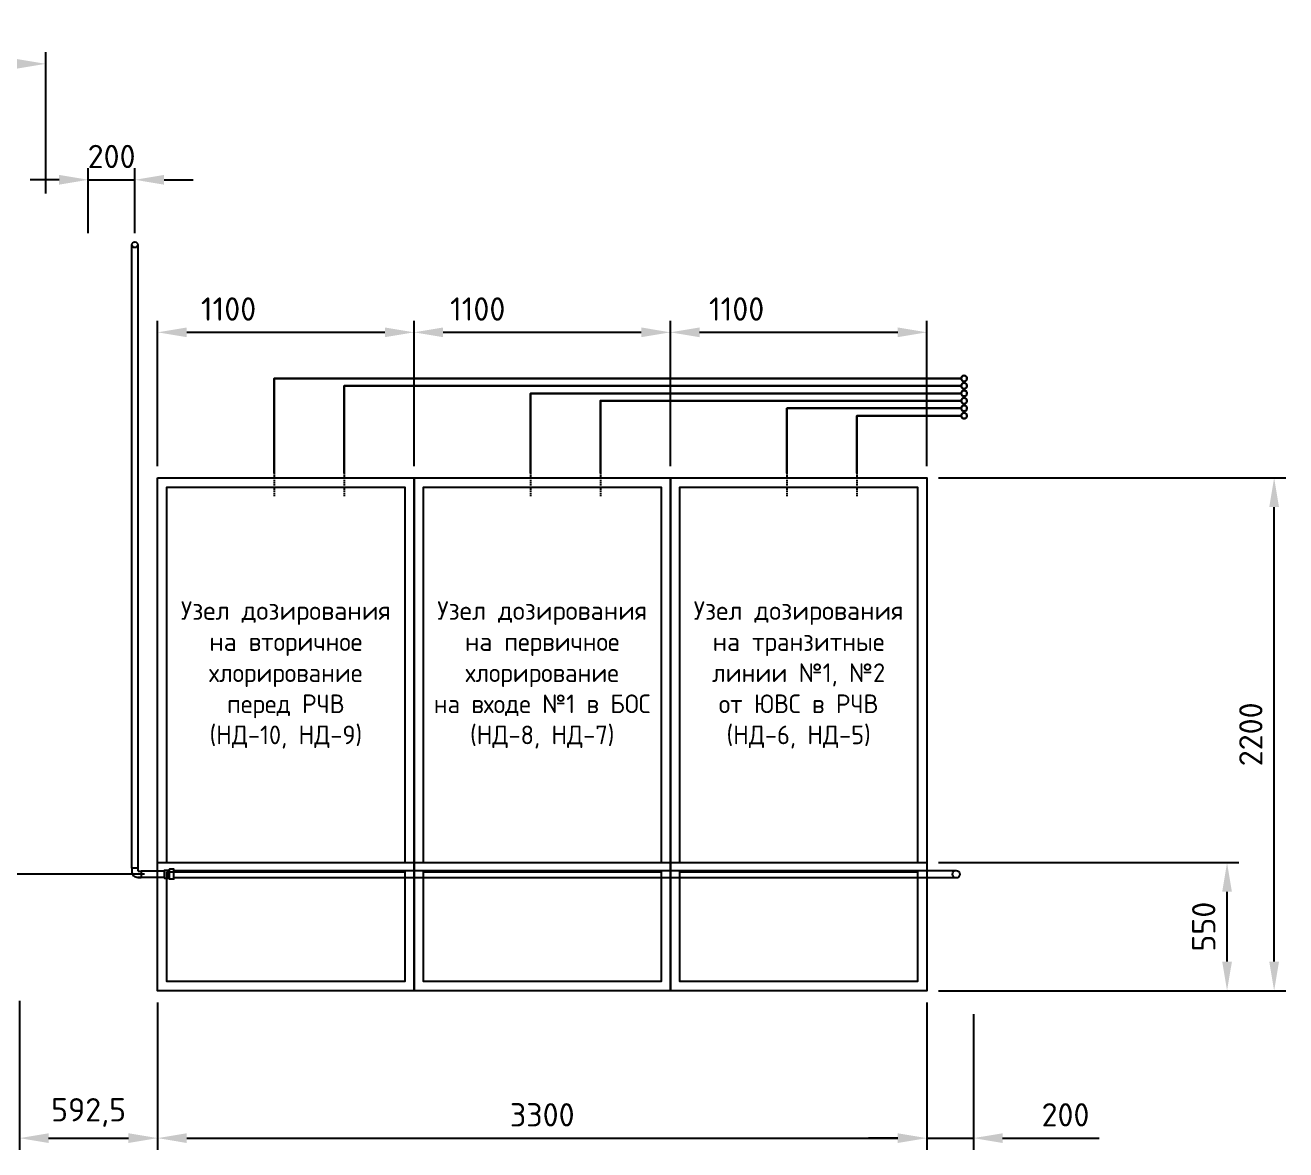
# Model space of a CAD drawing. Header units: millimetres. Extents: x -5247 to 64230, y -16204 to 29599.
# Drawn here: x 39147 to 44556, y 19554 to 24378 of the extents above; entities that cross this region are included whole.
import ezdxf

# ---------------------------------------------------------------- set-up
doc = ezdxf.new("R2010")
doc.units = ezdxf.units.MM
doc.linetypes.add('HIDDEN', pattern=[9.525, 6.35, -3.175])
doc.layers.get('Defpoints').update_dxf_attribs({"color": 1, "lineweight": 50})
for name, color, linetype in [('Высотные отметки', 8, 'Continuous'), ('ОВиК и Водоснабжение', 4, 'Continuous'), ('Проектируемое технолог. оборудование', 3, 'Continuous'), ('Размеры', 8, 'Continuous'), ('Фитинги', 7, 'Continuous')]:
    doc.layers.add(name, color=color, linetype=linetype)
doc.layers.add('Трубопровод рабочего раствора гипохлорита натрия', color=30, linetype='Continuous', lineweight=30)
doc.styles.add('GTO_Isocpeur', font='isocpeur.ttf')
doc.styles.add('ISO_200', font='isocpeur.ttf', dxfattribs={"height": 200})
doc.styles.get("Standard").update_dxf_attribs({"font": 'arial.ttf'})
doc.dimstyles.new('ISO-25', dxfattribs={"dimtxt": 2.5, "dimasz": 2.5, "dimexe": 1.25, "dimexo": 0.625, "dimtad": 1, "dimtxsty": 'Standard', "dimcen": 2.5, "dimadec": 0, "dimazin": 0, "dimtfac": 1, "dimtmove": 0, "dimatfit": 3, "dimfxl": 1, "dimarcsym": 0})

# ---------------------------------------------------------------- blocks, each defined once
blk = doc.blocks.new('*D130')
at = {"layer": 'Defpoints', "color": 0, "transparency": 16777216}
for p in [(43015.5, 22436.1), (44505.6, 22436.1), (43015.5, 20236.1)]:
    blk.add_point(p, dxfattribs=at)
at = {"layer": 'Размеры', "color": 0, "lineweight": -2, "transparency": 16777216}
for p, q in [((43065.5, 22436.1), (44555.6, 22436.1)), ((44505.6, 20361.1), (44505.6, 22311.1)), ((43065.5, 20236.1), (44555.6, 20236.1))]:
    blk.add_line(p, q, dxfattribs=at)
at = {"layer": 'Размеры', "color": 0, "transparency": 16777216}
for points in [[(44484.8, 22311.1), (44526.4, 22311.1), (44505.6, 22436.1)], [(44484.8, 20361.1), (44526.4, 20361.1), (44505.6, 20236.1)]]:
    blk.add_solid(points, dxfattribs=at)
at = {"layer": 'Размеры', "color": 0, "transparency": 16777216, "insert": (44405.6, 21336.1), "char_height": 100, "attachment_point": 5, "rotation": 90, "style": 'GTO_Isocpeur'}
blk.add_mtext('2200', dxfattribs=at)
blk = doc.blocks.new('Узел дозирования')
at = {"layer": 'Проектируемое технолог. оборудование', "linetype": 'HIDDEN'}
for points in [[(500, 2220.7), (500, 2122.2)], [(800, 2220.7), (800, 2122.2)]]:
    blk.add_lwpolyline(points, dxfattribs=at)
at = {"layer": 'Проектируемое технолог. оборудование'}
for points in [[(0, 2200), (1100, 2200), (1100, 0), (0, 0)], [(0, 550), (1100, 550), (1100, 0), (0, 0)], [(40, 510), (1060, 510), (1060, 40), (40, 40)]]:
    blk.add_lwpolyline(points, close=True, dxfattribs=at)
for points in [[(40, 550), (40, 2160), (1060, 2160), (1060, 550)], [(1060, 510), (1060, 40), (40, 40), (40, 510)]]:
    blk.add_lwpolyline(points, dxfattribs=at)
blk = doc.blocks.new('*D131')
at = {"layer": 'Defpoints', "color": 0, "transparency": 16777216}
for p in [(43015.5, 20786.1), (44303.6, 20786.1), (43015.5, 20236.1)]:
    blk.add_point(p, dxfattribs=at)
at = {"layer": 'Размеры', "color": 0, "lineweight": -2, "transparency": 16777216}
for p, q in [((43065.5, 20786.1), (44353.6, 20786.1)), ((44303.6, 20361.1), (44303.6, 20661.1)), ((43065.5, 20236.1), (44353.6, 20236.1))]:
    blk.add_line(p, q, dxfattribs=at)
at = {"layer": 'Размеры', "color": 0, "transparency": 16777216}
for points in [[(44282.8, 20661.1), (44324.5, 20661.1), (44303.6, 20786.1)], [(44282.8, 20361.1), (44324.5, 20361.1), (44303.6, 20236.1)]]:
    blk.add_solid(points, dxfattribs=at)
at = {"layer": 'Размеры', "color": 0, "transparency": 16777216, "insert": (44203.6, 20511.1), "char_height": 100, "attachment_point": 5, "rotation": 90, "style": 'GTO_Isocpeur'}
blk.add_mtext('550', dxfattribs=at)
blk = doc.blocks.new('*D132')
at = {"layer": 'Defpoints', "color": 0, "transparency": 16777216}
for p in [(40815.5, 23060.4), (39715.5, 22436.1), (40815.5, 22436.1)]:
    blk.add_point(p, dxfattribs=at)
at = {"layer": 'Размеры', "color": 0, "lineweight": -2, "transparency": 16777216}
for p, q in [((39715.5, 22486.1), (39715.5, 23110.4)), ((40815.5, 22486.1), (40815.5, 23110.4)), ((39840.5, 23060.4), (40690.5, 23060.4))]:
    blk.add_line(p, q, dxfattribs=at)
at = {"layer": 'Размеры', "color": 0, "transparency": 16777216}
for points in [[(39840.5, 23081.3), (39840.5, 23039.6), (39715.5, 23060.4)], [(40690.5, 23081.3), (40690.5, 23039.6), (40815.5, 23060.4)]]:
    blk.add_solid(points, dxfattribs=at)
at = {"layer": 'Размеры', "color": 0, "transparency": 16777216, "insert": (40019.8, 23160.4), "char_height": 100, "attachment_point": 5, "style": 'GTO_Isocpeur'}
blk.add_mtext('1100', dxfattribs=at)
blk = doc.blocks.new('*D133')
at = {"layer": 'Defpoints', "color": 0, "transparency": 16777216}
for p in [(39715.5, 20236.1), (43015.5, 20236.1), (43015.5, 19604.2)]:
    blk.add_point(p, dxfattribs=at)
at = {"layer": 'Размеры', "color": 0, "lineweight": -2, "transparency": 16777216}
for p, q in [((39715.5, 20186.1), (39715.5, 19554.2)), ((43015.5, 20186.1), (43015.5, 19554.2)), ((39840.5, 19604.2), (42890.5, 19604.2))]:
    blk.add_line(p, q, dxfattribs=at)
at = {"layer": 'Размеры', "color": 0, "transparency": 16777216}
for points in [[(39840.5, 19625), (39840.5, 19583.3), (39715.5, 19604.2)], [(42890.5, 19625), (42890.5, 19583.3), (43015.5, 19604.2)]]:
    blk.add_solid(points, dxfattribs=at)
at = {"layer": 'Размеры', "color": 0, "transparency": 16777216, "insert": (41365.5, 19704.2), "char_height": 100, "attachment_point": 5, "style": 'GTO_Isocpeur'}
blk.add_mtext('3300', dxfattribs=at)
blk = doc.blocks.new('*D152')
at = {"layer": 'Defpoints', "color": 0, "transparency": 16777216}
for p in [(39123, 20243.4), (39715.5, 20236.1), (39715.5, 19604.2)]:
    blk.add_point(p, dxfattribs=at)
at = {"layer": 'Размеры', "color": 0, "lineweight": -2, "transparency": 16777216}
for p, q in [((39123, 20193.4), (39123, 19554.2)), ((39715.5, 20186.1), (39715.5, 19554.2)), ((39248, 19604.2), (39590.5, 19604.2))]:
    blk.add_line(p, q, dxfattribs=at)
at = {"layer": 'Размеры', "color": 0, "transparency": 16777216}
for points in [[(39248, 19625), (39248, 19583.3), (39123, 19604.2)], [(39590.5, 19625), (39590.5, 19583.3), (39715.5, 19604.2)]]:
    blk.add_solid(points, dxfattribs=at)
at = {"layer": 'Размеры', "color": 0, "transparency": 16777216, "insert": (39419.2, 19714.2), "char_height": 100, "attachment_point": 5, "style": 'GTO_Isocpeur'}
blk.add_mtext('592,5', dxfattribs=at)
blk = doc.blocks.new('*D134')
at = {"layer": 'Defpoints', "color": 0, "transparency": 16777216}
for p in [(39618, 23714.7), (39418, 23436.1), (39618, 23436.1)]:
    blk.add_point(p, dxfattribs=at)
at = {"layer": 'Размеры', "color": 0, "lineweight": -2, "transparency": 16777216}
for p, q in [((39418, 23486.1), (39418, 23764.7)), ((39618, 23486.1), (39618, 23764.7)), ((39293, 23714.7), (39168, 23714.7)), ((39418, 23714.7), (39618, 23714.7)), ((39743, 23714.7), (39868, 23714.7))]:
    blk.add_line(p, q, dxfattribs=at)
at = {"layer": 'Размеры', "color": 0, "transparency": 16777216}
for points in [[(39293, 23735.5), (39293, 23693.8), (39418, 23714.7)], [(39743, 23735.5), (39743, 23693.8), (39618, 23714.7)]]:
    blk.add_solid(points, dxfattribs=at)
at = {"layer": 'Размеры', "color": 0, "transparency": 16777216, "insert": (39518, 23814.7), "char_height": 100, "attachment_point": 5, "style": 'GTO_Isocpeur'}
blk.add_mtext('200', dxfattribs=at)
blk = doc.blocks.new('*D138')
at = {"layer": 'Defpoints', "color": 0, "transparency": 16777216}
for p in [(39235.5, 24212.1), (36985.5, 23606.1), (39235.5, 23606.1)]:
    blk.add_point(p, dxfattribs=at)
at = {"layer": 'Размеры', "color": 0, "lineweight": -2, "transparency": 16777216}
for p, q in [((36985.5, 23656.1), (36985.5, 24262.1)), ((39235.5, 23656.1), (39235.5, 24262.1)), ((37110.5, 24212.1), (39110.5, 24212.1))]:
    blk.add_line(p, q, dxfattribs=at)
at = {"layer": 'Размеры', "color": 0, "transparency": 16777216}
for points in [[(37110.5, 24232.9), (37110.5, 24191.2), (36985.5, 24212.1)], [(39110.5, 24232.9), (39110.5, 24191.2), (39235.5, 24212.1)]]:
    blk.add_solid(points, dxfattribs=at)
at = {"layer": 'Размеры', "color": 0, "transparency": 16777216, "insert": (38110.5, 24312.1), "char_height": 100, "attachment_point": 5, "style": 'GTO_Isocpeur'}
blk.add_mtext('2250', dxfattribs=at)
blk = doc.blocks.new('*D140')
at = {"layer": 'Defpoints', "color": 0, "transparency": 16777216}
for p in [(43015.5, 20236.1), (43215.5, 20186.1), (43215.5, 19604.2)]:
    blk.add_point(p, dxfattribs=at)
at = {"layer": 'Размеры', "color": 0, "lineweight": -2, "transparency": 16777216}
for p, q in [((43015.5, 20186.1), (43015.5, 19554.2)), ((43215.5, 20136.1), (43215.5, 19554.2)), ((42890.5, 19604.2), (42765.5, 19604.2)), ((43015.5, 19604.2), (43215.5, 19604.2)), ((43340.5, 19604.2), (43755.5, 19604.2))]:
    blk.add_line(p, q, dxfattribs=at)
at = {"layer": 'Размеры', "color": 0, "transparency": 16777216}
for points in [[(42890.5, 19625), (42890.5, 19583.3), (43015.5, 19604.2)], [(43340.5, 19625), (43340.5, 19583.3), (43215.5, 19604.2)]]:
    blk.add_solid(points, dxfattribs=at)
at = {"layer": 'Размеры', "color": 0, "transparency": 16777216, "insert": (43610.5, 19704.2), "char_height": 100, "attachment_point": 5, "style": 'GTO_Isocpeur'}
blk.add_mtext('200', dxfattribs=at)
blk = doc.blocks.new('*D141')
at = {"layer": 'Defpoints', "color": 0, "transparency": 16777216}
for p in [(41915.5, 23060.4), (40815.5, 22436.1), (41915.5, 22436.1)]:
    blk.add_point(p, dxfattribs=at)
at = {"layer": 'Размеры', "color": 0, "lineweight": -2, "transparency": 16777216}
for p, q in [((40815.5, 22486.1), (40815.5, 23110.4)), ((41915.5, 22486.1), (41915.5, 23110.4)), ((40940.5, 23060.4), (41790.5, 23060.4))]:
    blk.add_line(p, q, dxfattribs=at)
at = {"layer": 'Размеры', "color": 0, "transparency": 16777216}
for points in [[(40940.5, 23081.3), (40940.5, 23039.6), (40815.5, 23060.4)], [(41790.5, 23081.3), (41790.5, 23039.6), (41915.5, 23060.4)]]:
    blk.add_solid(points, dxfattribs=at)
at = {"layer": 'Размеры', "color": 0, "transparency": 16777216, "insert": (41088.8, 23160.4), "char_height": 100, "attachment_point": 5, "style": 'GTO_Isocpeur'}
blk.add_mtext('1100', dxfattribs=at)
blk = doc.blocks.new('*D142')
at = {"layer": 'Defpoints', "color": 0, "transparency": 16777216}
for p in [(43015.5, 23060.4), (41915.5, 22436.1), (43015.5, 22436.1)]:
    blk.add_point(p, dxfattribs=at)
at = {"layer": 'Размеры', "color": 0, "lineweight": -2, "transparency": 16777216}
for p, q in [((41915.5, 22486.1), (41915.5, 23110.4)), ((43015.5, 22486.1), (43015.5, 23110.4)), ((42040.5, 23060.4), (42890.5, 23060.4))]:
    blk.add_line(p, q, dxfattribs=at)
at = {"layer": 'Размеры', "color": 0, "transparency": 16777216}
for points in [[(42040.5, 23081.3), (42040.5, 23039.6), (41915.5, 23060.4)], [(42890.5, 23081.3), (42890.5, 23039.6), (43015.5, 23060.4)]]:
    blk.add_solid(points, dxfattribs=at)
at = {"layer": 'Размеры', "color": 0, "transparency": 16777216, "insert": (42199.5, 23160.4), "char_height": 100, "attachment_point": 5, "style": 'GTO_Isocpeur'}
blk.add_mtext('1100', dxfattribs=at)
blk = doc.blocks.new('COMER EL500200PVC')
at = {"layer": 'Фитинги', "linetype": 'ByBlock', "lineweight": -2}
for points in [[(13.1, 13.6), (0, 13.6), (0, -13.6), (14, -13.6)], [(13.1, 13.6), (0, 13.6), (0, -13.6), (14, -13.6)], [(13.1, 13.6), (13.1, 26.7), (40.2, 26.7), (40.2, 12.7)], [(40.2, 12.7), (40.2, 26.7)], [(40.2, 12.7), (40.2, 13.6), (40.2, 13.6)]]:
    blk.add_lwpolyline(points, dxfattribs=at)
blk.add_arc((14, 12.7), 26.2, 270, 1.9761, dxfattribs=at)
blk = doc.blocks.new('A$C21FF047D')
at = {"layer": 'Фитинги', "color": 0, "linetype": 'ByBlock', "lineweight": -2}
for p, q in [((-23.5, 20.7), (-23.5, 0.2)), ((-22.7, 21.5), (-4.5, 21.5)), ((-0.3, 17.5), (-4.5, 21.5)), ((-4.2, 21.2), (-4.2, 0.2)), ((16.7, 17.5), (-0.3, 17.5)), ((0, 17.2), (-0.3, 17.5)), ((0, 17.2), (0, 0.2)), ((17.5, 16.7), (17.5, 0.2)), ((-23.5, -0.3), (-23.5, -20.7)), ((-22.7, -21.5), (-4.5, -21.5)), ((-0.3, -17.5), (-4.5, -21.5)), ((-4.2, -0.3), (-4.2, -21.2)), ((-0.3, -17.5), (0, -17.2)), ((16.7, -17.5), (-0.3, -17.5)), ((0, -0.3), (0, -17.2)), ((17.5, -0.3), (17.5, -16.7))]:
    blk.add_line(p, q, dxfattribs=at)
for centre, start, end in [((-22.7, 20.7), 90, 180), ((16.7, 16.7), 0, 90), ((-22.7, -20.7), 180, 270), ((16.7, -16.7), 270, 0)]:
    blk.add_arc(centre, 0.8, start, end, dxfattribs=at)
for points, weights in [([(-4.5, 21.5), (-4.5, 21.5), (-4.5, 21.5)], [1.42169827717, 1.42169827717, 1.42165044012]), ([(-4.5, 21.5), (-4.3, 21.4), (-4.2, 21.2)], [1.8336019249, 1.84639315968, 1.8591822998]), ([(-4.2, -21.2), (-4.3, -21.4), (-4.5, -21.5)], [1.8591822998, 1.84639315968, 1.8336019249]), ([(-4.5, -21.5), (-4.5, -21.5), (-4.5, -21.5)], [1.42165044012, 1.42169827717, 1.42169827717])]:
    blk.add_rational_spline(points, weights, degree=2, dxfattribs=at)

msp = doc.modelspace()

# ---------------------------------------------------------------- linework, layer by layer
at = {"layer": 'Высотные отметки'}
msp.add_lwpolyline([(39658.664, 20736.076), (38717.034, 20736.076)], dxfattribs=at)
at = {"layer": 'ОВиК и Водоснабжение'}
for points in [[(39630.516, 23436.076), (39630.516, 20762.758), (39605.516, 20762.758), (39605.516, 23436.076)], [(43141.215, 20720.076), (39785.698, 20720.576), (39785.698, 20752.576), (43141.215, 20752.076)]]:
    msp.add_lwpolyline(points, dxfattribs=at)
msp.add_lwpolyline([(39744.698, 20723.576), (39744.698, 20748.576), (39644.698, 20748.576), (39644.698, 20723.576)], close=True, dxfattribs=at)
for centre, radius in [((39618.016, 23436.076), 12.5), ((43141.215, 20736.076), 16)]:
    msp.add_circle(centre, radius, dxfattribs=at)
at = {"layer": 'Трубопровод рабочего раствора гипохлорита натрия'}
for points in [[(40215.483, 22456.74), (40215.483, 22862.643), (43162.89, 22862.643)], [(40515.483, 22456.74), (40515.483, 22830.643), (43162.89, 22830.643)], [(41315.483, 22456.74), (41315.483, 22798.643), (43162.89, 22798.643)], [(41615.483, 22456.74), (41615.483, 22766.643), (43162.89, 22766.643)], [(42415.483, 22456.74), (42415.483, 22734.643), (43162.89, 22734.643)], [(42715.483, 22456.74), (42715.483, 22702.643), (43162.89, 22702.643)]]:
    msp.add_lwpolyline(points, dxfattribs=at)
for centre in [(43175.39, 22862.643), (43175.39, 22830.643), (43175.39, 22798.643), (43175.39, 22766.643), (43175.39, 22734.643), (43175.39, 22702.643)]:
    msp.add_circle(centre, 12.5, dxfattribs=at)

# ---------------------------------------------------------------- block references
at = {"layer": 'ОВиК и Водоснабжение'}
for p in [(39715.483, 20236.076), (40815.483, 20236.076), (41915.483, 20236.076)]:
    msp.add_blockref('Узел дозирования', p, dxfattribs=at)
at = {"layer": 'Фитинги', "rotation": 270}
msp.add_blockref('COMER EL500200PVC', (39618.016, 20762.758), dxfattribs=at)
at = {"layer": 'Фитинги', "color": 0, "rotation": 180}
msp.add_blockref('A$C21FF047D', (39762.198, 20736.326), dxfattribs=at)

# ---------------------------------------------------------------- texts
at = {"layer": 'Проектируемое технолог. оборудование', "char_height": 80, "width": 1020, "attachment_point": 5, "style": 'ISO_200'}
for s, insert in [('Узел дозирования на {\\Fgost common|c204;вторичное хлорирование \\Pперед РЧВ \\P(НД-10, НД-9)}', (40265.483, 21591.076)), ('Узел дозирования на {\\Fgost common|c204;первичное хлорирование \\P\\A1;\\fGOST Common|b0|i0|c204|p34;на входе №1 в БОС^J\\A0;\\Fgost common|c204;(НД-8, НД-7)}', (41365.483, 21591.076)), ('Узел дозирования на {\\A1;\\fGOST Common|b0|i0|c204|p34;транзитные линии №1, №2 \\Pот ЮВС в РЧВ\\P(НД-6, НД-5)}', (42465.483, 21591.076))]:
    msp.add_mtext(s, dxfattribs=dict(at, insert=insert))

# ---------------------------------------------------------------- dimensions: what is measured, and where the dimension line sits
at = {"layer": 'Размеры'}
for base, p1, p2, picture, middle in [((39235.483, 24212.052), (36985.483, 23606.076), (39235.483, 23606.076), '*D138', (38110.483, 24312.052)), ((39715.483, 19604.183), (39122.982, 20243.361), (39715.483, 20236.076), '*D152', (39419.233, 19714.183)), ((43015.483, 19604.183), (39715.483, 20236.076), (43015.483, 20236.076), '*D133', (41365.483, 19704.183))]:
    dim = msp.add_linear_dim(base=base, p1=p1, p2=p2, dimstyle='ISO-25', override={"dimtxt": 100, "dimasz": 125, "dimexe": 50, "dimexo": 50, "dimgap": 50, "dimtxsty": 'GTO_Isocpeur'}, dxfattribs=at)
    dim.commit()
    dim.dimension.update_dxf_attribs({"geometry": picture, "text_midpoint": middle})
for base, p1, p2, picture, middle in [((39618.016, 23714.683), (39418.016, 23436.076), (39618.016, 23436.076), '*D134', (39518.016, 23714.683)), ((40815.483, 23060.448), (39715.483, 22436.076), (40815.483, 22436.076), '*D132', (40019.765, 23060.448)), ((41915.483, 23060.448), (40815.483, 22436.076), (41915.483, 22436.076), '*D141', (41088.805, 23060.448)), ((43015.483, 23060.448), (41915.483, 22436.076), (43015.483, 22436.076), '*D142', (42199.451, 23060.448)), ((43215.483, 19604.183), (43015.483, 20236.076), (43215.483, 20186.076), '*D140', (43610.483, 19604.183))]:
    dim = msp.add_linear_dim(base=base, p1=p1, p2=p2, dimstyle='ISO-25', override={"dimtxt": 100, "dimasz": 125, "dimexe": 50, "dimexo": 50, "dimgap": 50, "dimtxsty": 'GTO_Isocpeur'}, dxfattribs=at)
    dim.commit()
    dim.dimension.update_dxf_attribs({"geometry": picture, "text_midpoint": middle, "dimtype": 160})
for base, p2, picture, middle in [((44505.605, 22436.076), (43015.483, 22436.076), '*D130', (44405.605, 21336.076)), ((44303.632, 20786.076), (43015.483, 20786.076), '*D131', (44203.632, 20511.076))]:
    dim = msp.add_linear_dim(base=base, p1=(43015.483, 20236.076), p2=p2, angle=90, dimstyle='ISO-25', override={"dimtxt": 100, "dimasz": 125, "dimexe": 50, "dimexo": 50, "dimgap": 50, "dimtxsty": 'GTO_Isocpeur'}, dxfattribs=at)
    dim.commit()
    dim.dimension.update_dxf_attribs({"geometry": picture, "text_midpoint": middle})

doc.saveas('drawing.dxf')
